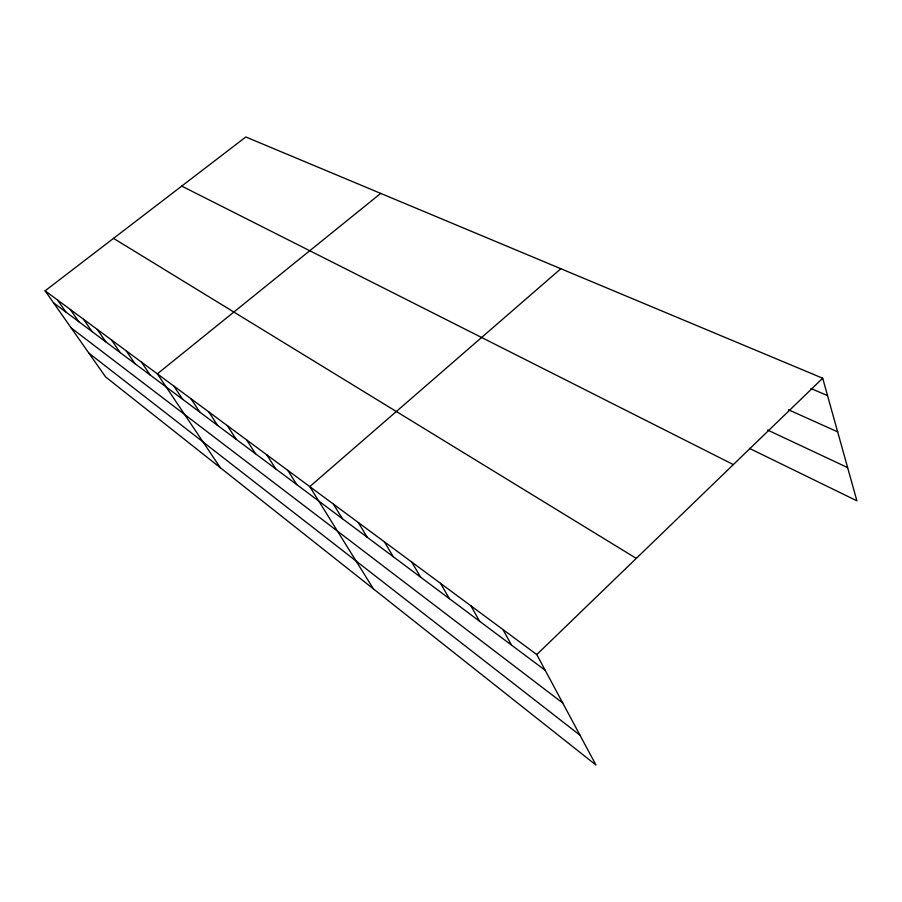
<?xml version="1.0" encoding="UTF-8"?>
<svg xmlns="http://www.w3.org/2000/svg" width="902" height="902" viewBox="0 0 902 902"><rect width="100%" height="100%" fill="white"/><g stroke="black" fill="none" stroke-linecap="round" stroke-linejoin="round"><path stroke-width="1.35" d="M536.78 654.559L822.692 378.231L245.818 136.98L45.1 290.816L105.59 376.912L595.963 765.02L536.78 654.559L45.1 290.816M560.841 268.728L309.769 486.618L373.417 588.882M380.723 193.4L157.354 373.856L220.302 467.698M810.954 388.503L827.54 395.617M788.382 409.733L837.654 431.855M767.534 430.006L847.632 467.597M749.506 448.407L856.9 500.824L822.692 378.231M181.742 186.094L733.36 464.586M113.528 238.376L636.282 558.394M53.489 302.756L545.214 670.299M71.179 327.933L562.758 703.041M88.892 353.144L579.997 735.209M57.491 299.983L65.925 312.058M70.288 309.454L78.79 321.676M83.548 319.263L92.094 331.62M97.269 329.41L105.861 341.903M111.476 339.919L120.124 352.569M126.212 350.822L134.905 363.619M141.49 362.13L150.228 375.063M173.827 386.045L182.644 399.293M190.942 398.718L199.804 412.124M208.757 411.887L217.653 425.462M227.304 425.609L236.223 439.342M246.618 439.905L255.559 453.796M266.778 454.811L275.719 468.871M287.806 470.37L296.758 484.588M333.469 504.15L342.41 518.706M358.297 522.517L367.227 537.254M384.365 541.798L393.249 556.714M411.752 562.059L420.591 577.145M440.571 583.38L449.331 598.635M470.923 605.84L479.605 621.252M502.955 629.528L511.524 645.11"/></g></svg>
